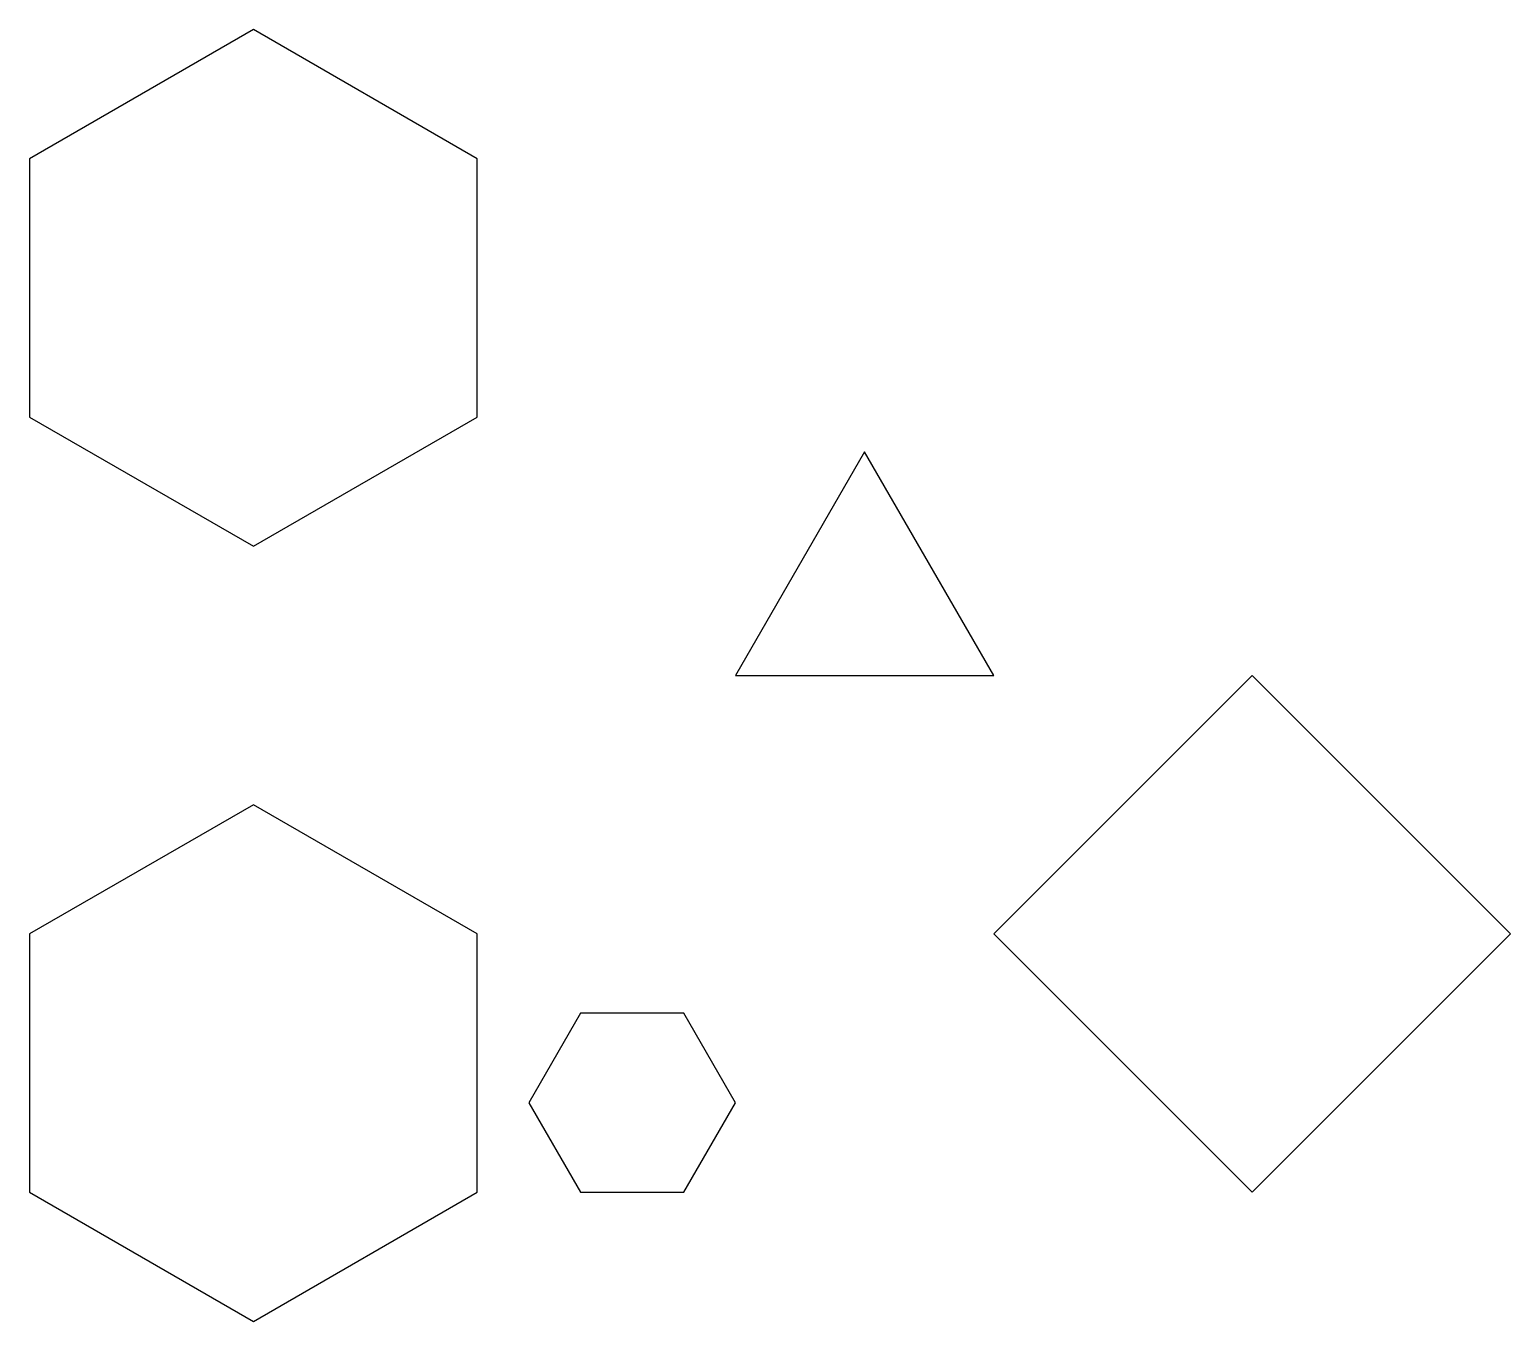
# Model space of a CAD drawing. Extents: x -8.7 to 20, y -2.5 to 22.5.
import ezdxf

# ---------------------------------------------------------------- set-up
doc = ezdxf.new("R2010")
doc.units = 0
doc.layers.get('0').update_dxf_attribs({"linetype": 'CONTINUOUS'})

msp = doc.modelspace()

# ---------------------------------------------------------------- linework, layer by layer
for points in [[(0, 15), (0, 20), (-4.330127, 22.5), (-8.660254, 20), (-8.660254, 15), (-4.330127, 12.5)], [(5, 10), (10, 10), (7.5, 14.330127)], [(15, 0), (20, 5), (15, 10), (10, 5)], [(0, 0), (0, 5), (-4.330127, 7.5), (-8.660254, 5), (-8.660254, 0), (-4.330127, -2.5)], [(2, 0), (4, 0), (5, 1.732051), (4, 3.464102), (2, 3.464102), (1, 1.732051)]]:
    msp.add_lwpolyline(points, close=True)

doc.saveas('drawing.dxf')
